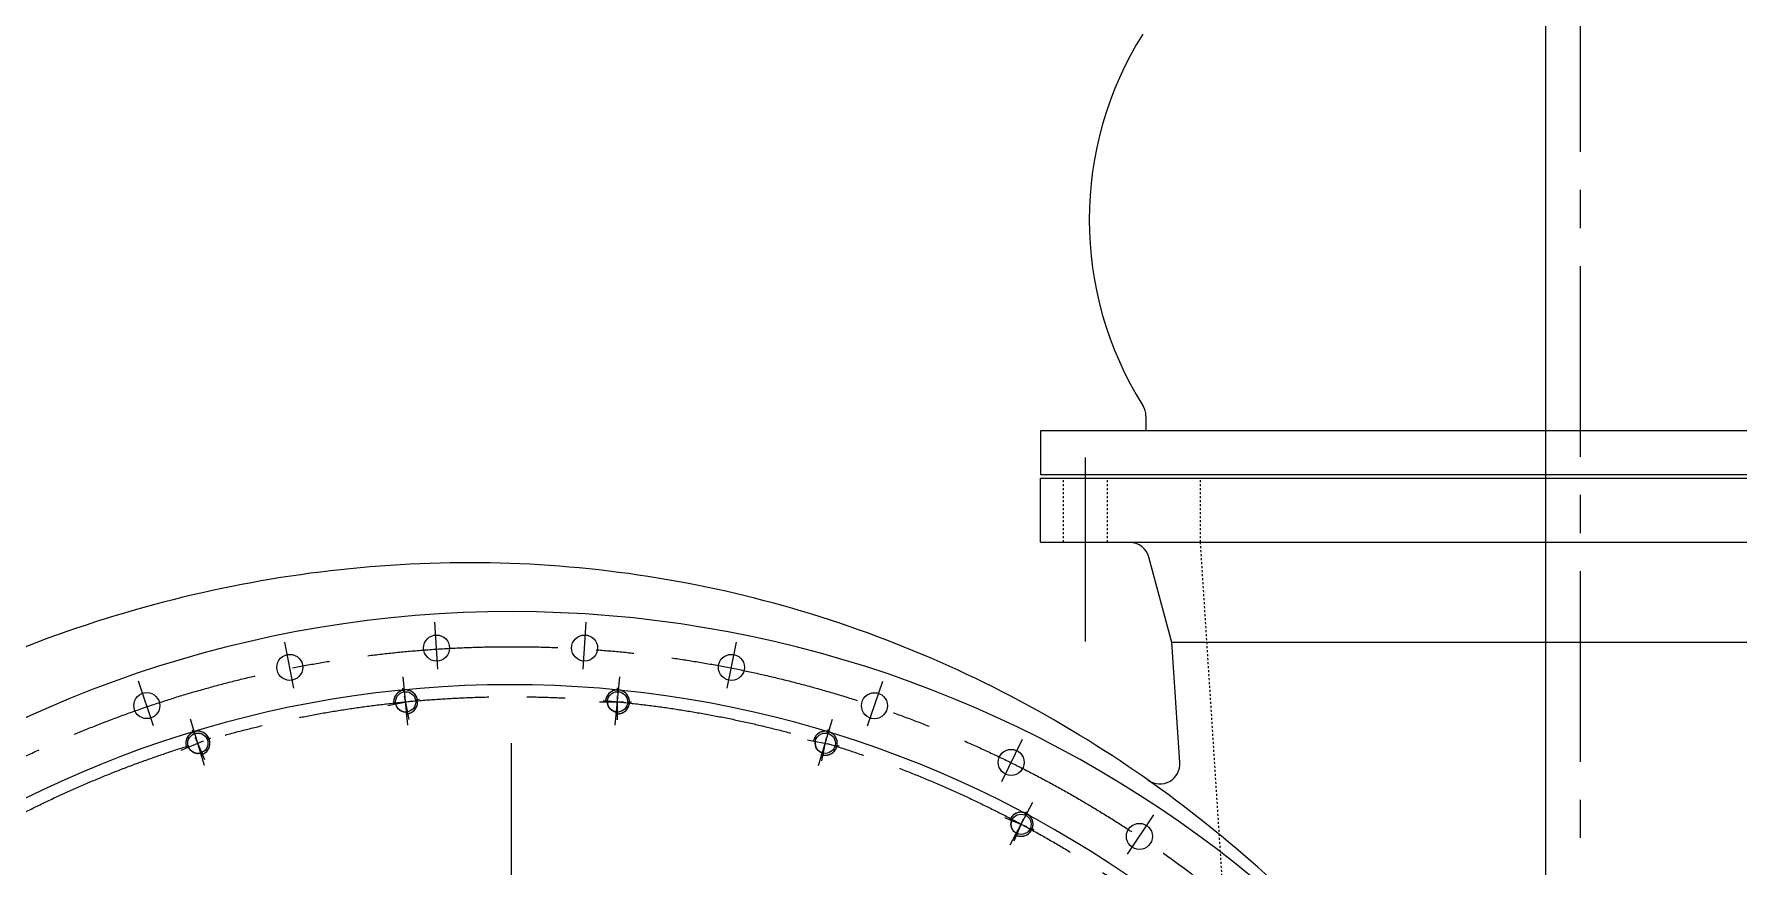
# Model space of a CAD drawing. Header units: millimetres. Extents: x 2 to 671028, y -1 to 511258.
# Drawn here: x 95616 to 117252, y 410976 to 421547 of the extents above; entities that cross this region are included whole.
import ezdxf

# ---------------------------------------------------------------- set-up
doc = ezdxf.new("R2010")
doc.units = ezdxf.units.MM
doc.header["$LTSCALE"] = 25.4
for name, pattern in [('ACAD_ISO02W100', [15, 12, -3]), ('CENTER', [50.8, 31.75, -6.35, 6.35, -6.35]), ('点画线', [18, 12, -2, 2, -2]), ('虚线', [2, 1, -1])]:
    doc.linetypes.add(name, pattern=pattern)
for name, color, linetype, lineweight in [('CAXA1', 5, 'CENTER', 5), ('中心线层', 5, 'CENTER', 5), ('细实线层', 7, 'Continuous', 5), ('虚线层', 6, 'ACAD_ISO02W100', 5)]:
    doc.layers.add(name, color=color, linetype=linetype, lineweight=lineweight)

msp = doc.modelspace()

# ---------------------------------------------------------------- linework, layer by layer
at = {"color": 7, "lineweight": 5}
for p, q in [((114802.98, 403426.04), (114802.98, 426343.67)), ((122102.72, 416511.33), (108386.72, 416511.33)), ((108386.72, 416511.33), (108386.72, 415952.53)), ((109725.64, 416699.44), (109725.64, 416511.33)), ((122102.72, 415952.53), (108386.72, 415952.53)), ((108386.72, 415910.36), (122102.72, 415910.36)), ((108386.72, 415097.56), (108386.72, 415910.36)), ((108386.72, 415910.36), (122102.72, 415910.36)), ((108386.72, 415097.56), (122102.72, 415097.56)), ((110054.24, 413824.71), (109764.39, 414906.45)), ((110156.62, 412300.11), (110054.05, 413827.56)), ((110054.05, 413827.56), (120424.64, 413827.56)), ((100179.51, 413080.48), (100179.2, 413072.51)), ((100179.2, 413072.51), (100179.3, 413064.53)), ((100179.3, 413064.53), (100179.83, 413056.57)), ((100180.24, 413088.42), (100179.51, 413080.48)), ((100179.83, 413056.57), (100180.76, 413048.64)), ((100181.39, 413096.32), (100180.24, 413088.42)), ((100180.76, 413048.64), (100182.12, 413040.78)), ((100182.95, 413104.15), (100181.39, 413096.32)), ((100182.12, 413040.78), (100205.71, 413045.47)), ((100182.12, 413040.78), (100182.12, 413040.78)), ((100184.91, 413111.88), (100182.95, 413104.15)), ((100187.28, 413119.5), (100184.91, 413111.88)), ((100190.04, 413126.98), (100187.28, 413119.5)), ((100193.19, 413134.31), (100190.04, 413126.98)), ((100196.72, 413141.47), (100193.19, 413134.31)), ((100200.61, 413148.43), (100196.72, 413141.47)), ((100204.87, 413155.18), (100200.61, 413148.43)), ((100209.48, 413161.7), (100204.87, 413155.18)), ((100205.71, 413045.47), (100205.71, 413045.47)), ((100205.71, 413045.47), (100207.2, 413038.92)), ((100207.2, 413038.92), (100209.02, 413032.45)), ((100209.02, 413032.45), (100211.18, 413026.09)), ((100214.42, 413167.96), (100209.48, 413161.7)), ((100211.18, 413026.09), (100213.67, 413019.85)), ((100219.68, 413173.96), (100214.42, 413167.96)), ((100225.24, 413179.68), (100219.68, 413173.96)), ((100231.1, 413185.09), (100225.24, 413179.68)), ((100237.24, 413190.19), (100231.1, 413185.09)), ((100243.63, 413194.97), (100237.24, 413190.19)), ((100250.26, 413199.4), (100243.63, 413194.97)), ((100257.12, 413203.48), (100250.26, 413199.4)), ((100264.18, 413207.19), (100257.12, 413203.48)), ((100271.43, 413210.53), (100264.18, 413207.19)), ((100278.84, 413213.49), (100271.43, 413210.53)), ((100286.39, 413216.06), (100278.84, 413213.49)), ((100294.07, 413218.22), (100286.39, 413216.06)), ((100301.86, 413219.98), (100294.07, 413218.22)), ((100309.72, 413221.33), (100301.86, 413219.98)), ((100317.64, 413222.27), (100309.72, 413221.33)), ((100325.6, 413222.79), (100317.64, 413222.27)), ((100333.58, 413222.9), (100325.6, 413222.79)), ((100341.55, 413222.58), (100333.58, 413222.9)), ((100349.5, 413221.85), (100341.55, 413222.58)), ((100357.4, 413220.71), (100349.5, 413221.85)), ((100365.22, 413219.15), (100357.4, 413220.71)), ((100372.95, 413217.19), (100365.22, 413219.15)), ((100380.57, 413214.82), (100372.95, 413217.19)), ((100388.06, 413212.06), (100380.57, 413214.82)), ((100395.39, 413208.91), (100388.06, 413212.06)), ((100402.55, 413205.38), (100395.39, 413208.91)), ((100409.51, 413201.48), (100402.55, 413205.38)), ((100416.26, 413197.23), (100409.51, 413201.48)), ((100422.77, 413192.62), (100416.26, 413197.23)), ((100429.04, 413187.68), (100422.77, 413192.62)), ((100435.04, 413182.42), (100429.04, 413187.68)), ((100440.75, 413176.85), (100435.04, 413182.42)), ((100446.17, 413171), (100440.75, 413176.85)), ((100451.27, 413164.86), (100446.17, 413171)), ((100456.04, 413158.47), (100451.27, 413164.86)), ((100460.48, 413151.83), (100456.04, 413158.47)), ((100464.56, 413144.98), (100460.48, 413151.83)), ((100468.27, 413137.92), (100464.56, 413144.98)), ((100471.61, 413130.67), (100468.27, 413137.92)), ((100474.57, 413123.26), (100471.61, 413130.67)), ((100477.13, 413115.7), (100474.57, 413123.26)), ((100475.9, 413021.52), (100478.27, 413029.14)), ((100479.3, 413108.02), (100477.13, 413115.7)), ((100478.27, 413029.14), (100480.23, 413036.88)), ((100481.06, 413100.24), (100479.3, 413108.02)), ((100480.23, 413036.88), (100481.79, 413044.7)), ((100482.41, 413092.38), (100481.06, 413100.24)), ((100481.06, 413100.24), (100481.06, 413100.24)), ((100481.79, 413044.7), (100482.93, 413052.6)), ((100483.35, 413084.46), (100482.41, 413092.38)), ((100482.93, 413052.6), (100483.66, 413060.54)), ((100483.87, 413076.49), (100483.35, 413084.46)), ((100483.66, 413060.54), (100483.97, 413068.52)), ((100483.97, 413068.52), (100483.87, 413076.49)), ((102868.2, 413078.49), (102867.99, 413070.51)), ((102867.99, 413070.51), (102867.99, 413070.51)), ((102867.99, 413070.51), (102892.05, 413070.51)), ((102868.83, 413086.44), (102868.2, 413078.49)), ((102869.87, 413094.35), (102868.83, 413086.44)), ((102871.32, 413102.2), (102869.87, 413094.35)), ((102873.19, 413109.96), (102871.32, 413102.2)), ((102875.45, 413117.61), (102873.19, 413109.96)), ((102878.12, 413125.13), (102875.45, 413117.61)), ((102881.17, 413132.5), (102878.12, 413125.13)), ((102884.6, 413139.7), (102881.17, 413132.5)), ((102888.41, 413146.71), (102884.6, 413139.7)), ((102892.58, 413153.51), (102888.41, 413146.71)), ((102892.05, 413070.51), (102892.05, 413070.51)), ((102892.05, 413070.51), (102892.23, 413063.79)), ((102892.23, 413063.79), (102892.76, 413057.1)), ((102897.1, 413160.09), (102892.58, 413153.51)), ((102892.76, 413057.1), (102893.63, 413050.43)), ((102893.63, 413050.43), (102894.86, 413043.83)), ((102894.86, 413043.83), (102896.43, 413037.29)), ((102896.43, 413037.29), (102898.33, 413030.85)), ((102901.96, 413166.42), (102897.1, 413160.09)), ((102898.33, 413030.85), (102900.58, 413024.52)), ((102907.14, 413172.49), (102901.96, 413166.42)), ((102912.63, 413178.27), (102907.14, 413172.49)), ((102918.42, 413183.77), (102912.63, 413178.27)), ((102924.49, 413188.95), (102918.42, 413183.77)), ((102930.82, 413193.81), (102924.49, 413188.95)), ((102937.39, 413198.32), (102930.82, 413193.81)), ((102944.19, 413202.49), (102937.39, 413198.32)), ((102951.21, 413206.3), (102944.19, 413202.49)), ((102958.41, 413209.74), (102951.21, 413206.3)), ((102965.78, 413212.79), (102958.41, 413209.74)), ((102973.3, 413215.45), (102965.78, 413212.79)), ((102980.95, 413217.72), (102973.3, 413215.45)), ((102988.71, 413219.58), (102980.95, 413217.72)), ((102996.55, 413221.03), (102988.71, 413219.58)), ((103004.46, 413222.08), (102996.55, 413221.03)), ((103012.42, 413222.7), (103004.46, 413222.08)), ((103020.39, 413222.91), (103012.42, 413222.7)), ((103028.37, 413222.7), (103020.39, 413222.91)), ((103036.32, 413222.08), (103028.37, 413222.7)), ((103044.23, 413221.03), (103036.32, 413222.08)), ((103052.08, 413219.58), (103044.23, 413221.03)), ((103059.84, 413217.72), (103052.08, 413219.58)), ((103067.49, 413215.45), (103059.84, 413217.72)), ((103075.01, 413212.79), (103067.49, 413215.45)), ((103082.38, 413209.74), (103075.01, 413212.79)), ((103089.58, 413206.3), (103082.38, 413209.74)), ((103096.59, 413202.49), (103089.58, 413206.3)), ((103103.4, 413198.32), (103096.59, 413202.49)), ((103109.97, 413193.81), (103103.4, 413198.32)), ((103116.3, 413188.95), (103109.97, 413193.81)), ((103122.37, 413183.77), (103116.3, 413188.95)), ((103128.16, 413178.27), (103122.37, 413183.77)), ((103133.65, 413172.49), (103128.16, 413178.27)), ((103138.83, 413166.42), (103133.65, 413172.49)), ((103143.69, 413160.09), (103138.83, 413166.42)), ((103148.21, 413153.51), (103143.69, 413160.09)), ((103152.38, 413146.71), (103148.21, 413153.51)), ((103156.18, 413139.7), (103152.38, 413146.71)), ((103159.62, 413132.5), (103156.18, 413139.7)), ((103162.67, 413125.13), (103159.62, 413132.5)), ((103165.33, 413117.61), (103162.67, 413125.13)), ((103167.6, 413109.96), (103165.33, 413117.61)), ((103165.33, 413023.42), (103167.6, 413031.07)), ((103169.46, 413102.2), (103167.6, 413109.96)), ((103167.6, 413031.07), (103169.46, 413038.83)), ((103170.92, 413094.35), (103169.46, 413102.2)), ((103169.46, 413038.83), (103170.92, 413046.67)), ((103171.96, 413086.44), (103170.92, 413094.35)), ((103170.92, 413046.67), (103171.96, 413054.58)), ((103172.58, 413078.49), (103171.96, 413086.44)), ((103171.96, 413054.58), (103172.58, 413062.54)), ((103172.79, 413070.51), (103172.58, 413078.49)), ((103172.58, 413062.54), (103172.79, 413070.51)), ((103172.79, 413070.51), (103172.79, 413070.51)), ((100213.67, 413019.85), (100216.48, 413013.75)), ((100216.48, 413013.75), (100219.61, 413007.8)), ((100219.61, 413007.8), (100223.05, 413002.03)), ((100223.05, 413002.03), (100226.78, 412996.44)), ((100226.78, 412996.44), (100230.8, 412991.06)), ((100230.8, 412991.06), (100235.1, 412985.89)), ((100235.1, 412985.89), (100239.66, 412980.96)), ((100239.66, 412980.96), (100244.47, 412976.27)), ((100244.47, 412976.27), (100249.52, 412971.84)), ((100249.52, 412971.84), (100254.8, 412967.68)), ((100254.8, 412967.68), (100260.29, 412963.8)), ((100260.29, 412963.8), (100265.97, 412960.21)), ((100265.97, 412960.21), (100271.83, 412956.93)), ((100271.83, 412956.93), (100277.86, 412953.96)), ((100277.86, 412953.96), (100284.03, 412951.31)), ((100284.03, 412951.31), (100290.33, 412948.98)), ((100290.33, 412948.98), (100296.75, 412946.99)), ((100296.75, 412946.99), (100303.26, 412945.33)), ((100303.26, 412945.33), (100309.85, 412944.02)), ((100309.85, 412944.02), (100316.5, 412943.06)), ((100316.5, 412943.06), (100323.19, 412942.45)), ((100323.19, 412942.45), (100329.91, 412942.18)), ((100329.91, 412942.18), (100336.63, 412942.27)), ((100336.63, 412942.27), (100343.33, 412942.71)), ((100343.33, 412942.71), (100350, 412943.5)), ((100350, 412943.5), (100356.63, 412944.64)), ((100356.63, 412944.64), (100356.63, 412944.64)), ((100356.63, 412944.64), (100361.32, 412921.04)), ((100361.32, 412921.04), (100369.1, 412922.8)), ((100361.32, 412921.04), (100361.32, 412921.04)), ((100369.1, 412922.8), (100376.78, 412924.97)), ((100376.78, 412924.97), (100384.34, 412927.53)), ((100384.34, 412927.53), (100391.75, 412930.49)), ((100391.75, 412930.49), (100398.99, 412933.83)), ((100398.99, 412933.83), (100406.05, 412937.54)), ((100406.05, 412937.54), (100412.91, 412941.62)), ((100412.91, 412941.62), (100419.54, 412946.05)), ((100419.54, 412946.05), (100425.94, 412950.83)), ((100425.94, 412950.83), (100432.07, 412955.93)), ((100432.07, 412955.93), (100437.93, 412961.35)), ((100437.93, 412961.35), (100443.5, 412967.06)), ((100443.5, 412967.06), (100448.76, 412973.06)), ((100448.76, 412973.06), (100453.7, 412979.33)), ((100453.7, 412979.33), (100458.3, 412985.84)), ((100458.3, 412985.84), (100462.56, 412992.59)), ((100462.56, 412992.59), (100466.46, 412999.55)), ((100466.46, 412999.55), (100469.99, 413006.71)), ((100469.99, 413006.71), (100473.14, 413014.04)), ((100473.14, 413014.04), (100475.9, 413021.52)), ((102900.58, 413024.52), (102903.15, 413018.31)), ((102903.15, 413018.31), (102906.04, 413012.25)), ((102906.04, 413012.25), (102909.25, 413006.34)), ((102909.25, 413006.34), (102912.76, 413000.61)), ((102912.76, 413000.61), (102916.56, 412995.07)), ((102916.56, 412995.07), (102920.65, 412989.74)), ((102920.65, 412989.74), (102925.02, 412984.63)), ((102925.02, 412984.63), (102929.64, 412979.76)), ((102929.64, 412979.76), (102934.52, 412975.14)), ((102934.52, 412975.14), (102939.63, 412970.77)), ((102939.63, 412970.77), (102944.96, 412966.68)), ((102944.96, 412966.68), (102950.49, 412962.88)), ((102950.49, 412962.88), (102956.22, 412959.36)), ((102956.22, 412959.36), (102962.13, 412956.16)), ((102962.13, 412956.16), (102968.19, 412953.27)), ((102968.19, 412953.27), (102974.4, 412950.69)), ((102974.4, 412950.69), (102980.73, 412948.45)), ((102980.73, 412948.45), (102987.18, 412946.54)), ((102987.18, 412946.54), (102993.71, 412944.97)), ((102993.71, 412944.97), (103000.32, 412943.75)), ((103000.32, 412943.75), (103006.98, 412942.87)), ((103006.98, 412942.87), (103013.68, 412942.35)), ((103013.68, 412942.35), (103020.39, 412942.17)), ((103020.39, 412942.17), (103020.39, 412942.17)), ((103020.39, 412942.17), (103020.39, 412918.11)), ((103020.39, 412918.11), (103028.37, 412918.32)), ((103020.39, 412918.11), (103020.39, 412918.11)), ((103028.37, 412918.32), (103036.32, 412918.95)), ((103036.32, 412918.95), (103044.23, 412919.99)), ((103044.23, 412919.99), (103052.08, 412921.44)), ((103052.08, 412921.44), (103059.84, 412923.3)), ((103059.84, 412923.3), (103067.49, 412925.57)), ((103067.49, 412925.57), (103075.01, 412928.23)), ((103075.01, 412928.23), (103082.38, 412931.29)), ((103082.38, 412931.29), (103089.58, 412934.72)), ((103089.58, 412934.72), (103096.59, 412938.53)), ((103096.59, 412938.53), (103103.4, 412942.7)), ((103103.4, 412942.7), (103109.97, 412947.22)), ((103109.97, 412947.22), (103116.3, 412952.07)), ((103116.3, 412952.07), (103122.37, 412957.26)), ((103122.37, 412957.26), (103128.16, 412962.75)), ((103128.16, 412962.75), (103133.65, 412968.54)), ((103133.65, 412968.54), (103138.83, 412974.6)), ((103138.83, 412974.6), (103143.69, 412980.93)), ((103143.69, 412980.93), (103148.21, 412987.51)), ((103148.21, 412987.51), (103152.38, 412994.31)), ((103152.38, 412994.31), (103156.18, 413001.32)), ((103156.18, 413001.32), (103159.62, 413008.52)), ((103159.62, 413008.52), (103162.67, 413015.9)), ((103162.67, 413015.9), (103165.33, 413023.42)), ((97550.79, 412596.82), (97548.32, 412589.23)), ((97553.65, 412604.27), (97550.79, 412596.82)), ((97556.89, 412611.56), (97553.65, 412604.27)), ((97560.51, 412618.67), (97556.89, 412611.56)), ((97564.5, 412625.58), (97560.51, 412618.67)), ((97568.85, 412632.27), (97564.5, 412625.58)), ((97573.54, 412638.73), (97568.85, 412632.27)), ((97578.56, 412644.93), (97573.54, 412638.73)), ((97583.9, 412650.86), (97578.56, 412644.93)), ((97589.54, 412656.5), (97583.9, 412650.86)), ((97595.47, 412661.84), (97589.54, 412656.5)), ((97601.67, 412666.86), (97595.47, 412661.84)), ((97608.13, 412671.55), (97601.67, 412666.86)), ((97614.82, 412675.89), (97608.13, 412671.55)), ((97621.73, 412679.88), (97614.82, 412675.89)), ((97628.84, 412683.51), (97621.73, 412679.88)), ((97636.12, 412686.75), (97628.84, 412683.51)), ((97643.57, 412689.61), (97636.12, 412686.75)), ((97651.16, 412692.08), (97643.57, 412689.61)), ((97658.87, 412694.14), (97651.16, 412692.08)), ((97666.67, 412695.8), (97658.87, 412694.14)), ((97674.55, 412697.05), (97666.67, 412695.8)), ((97682.49, 412697.88), (97674.55, 412697.05)), ((97690.46, 412698.3), (97682.49, 412697.88)), ((97698.44, 412698.3), (97690.46, 412698.3)), ((97706.4, 412697.88), (97698.44, 412698.3)), ((97714.34, 412697.05), (97706.4, 412697.88)), ((97722.22, 412695.8), (97714.34, 412697.05)), ((97730.02, 412694.14), (97722.22, 412695.8)), ((97737.73, 412692.08), (97730.02, 412694.14)), ((97745.32, 412689.61), (97737.73, 412692.08)), ((97752.77, 412686.75), (97745.32, 412689.61)), ((97760.06, 412683.51), (97752.77, 412686.75)), ((97767.16, 412679.88), (97760.06, 412683.51)), ((97774.07, 412675.89), (97767.16, 412679.88)), ((97780.77, 412671.55), (97774.07, 412675.89)), ((97787.22, 412666.86), (97780.77, 412671.55)), ((97793.42, 412661.84), (97787.22, 412666.86)), ((97799.35, 412656.5), (97793.42, 412661.84)), ((97804.99, 412650.86), (97799.35, 412656.5)), ((97810.33, 412644.93), (97804.99, 412650.86)), ((97815.35, 412638.73), (97810.33, 412644.93)), ((97820.04, 412632.27), (97815.35, 412638.73)), ((97824.39, 412625.58), (97820.04, 412632.27)), ((97828.38, 412618.67), (97824.39, 412625.58)), ((97832, 412611.56), (97828.38, 412618.67)), ((97835.25, 412604.27), (97832, 412611.56)), ((97838.1, 412596.82), (97835.25, 412604.27)), ((97835.25, 412604.27), (97835.25, 412604.27)), ((97840.57, 412589.23), (97838.1, 412596.82)), ((105514.55, 412598.7), (105511.99, 412591.14)), ((105517.51, 412606.11), (105514.55, 412598.7)), ((105520.85, 412613.36), (105517.51, 412606.11)), ((105524.57, 412620.42), (105520.85, 412613.36)), ((105528.65, 412627.27), (105524.57, 412620.42)), ((105533.08, 412633.91), (105528.65, 412627.27)), ((105537.85, 412640.3), (105533.08, 412633.91)), ((105542.95, 412646.44), (105537.85, 412640.3)), ((105548.37, 412652.29), (105542.95, 412646.44)), ((105554.09, 412657.86), (105548.37, 412652.29)), ((105560.08, 412663.12), (105554.09, 412657.86)), ((105566.35, 412668.06), (105560.08, 412663.12)), ((105572.87, 412672.67), (105566.35, 412668.06)), ((105579.61, 412676.92), (105572.87, 412672.67)), ((105586.58, 412680.82), (105579.61, 412676.92)), ((105593.73, 412684.35), (105586.58, 412680.82)), ((105601.06, 412687.5), (105593.73, 412684.35)), ((105608.55, 412690.26), (105601.06, 412687.5)), ((105616.17, 412692.63), (105608.55, 412690.26)), ((105623.9, 412694.59), (105616.17, 412692.63)), ((105631.73, 412696.15), (105623.9, 412694.59)), ((105639.62, 412697.29), (105631.73, 412696.15)), ((105647.57, 412698.02), (105639.62, 412697.29)), ((105655.54, 412698.34), (105647.57, 412698.02)), ((105663.52, 412698.23), (105655.54, 412698.34)), ((105671.48, 412697.71), (105663.52, 412698.23)), ((105679.4, 412696.77), (105671.48, 412697.71)), ((105687.27, 412695.42), (105679.4, 412696.77)), ((105695.05, 412693.66), (105687.27, 412695.42)), ((105702.73, 412691.5), (105695.05, 412693.66)), ((105710.28, 412688.93), (105702.73, 412691.5)), ((105717.69, 412685.97), (105710.28, 412688.93)), ((105724.94, 412682.63), (105717.69, 412685.97)), ((105732, 412678.92), (105724.94, 412682.63)), ((105738.86, 412674.84), (105732, 412678.92)), ((105745.49, 412670.41), (105738.86, 412674.84)), ((105751.89, 412665.63), (105745.49, 412670.41)), ((105758.02, 412660.53), (105751.89, 412665.63)), ((105763.88, 412655.12), (105758.02, 412660.53)), ((105769.45, 412649.4), (105763.88, 412655.12)), ((105774.71, 412643.4), (105769.45, 412649.4)), ((105779.65, 412637.14), (105774.71, 412643.4)), ((105784.25, 412630.62), (105779.65, 412637.14)), ((105788.51, 412623.87), (105784.25, 412630.62)), ((105792.41, 412616.91), (105788.51, 412623.87)), ((105795.94, 412609.75), (105792.41, 412616.91)), ((105799.09, 412602.42), (105795.94, 412609.75)), ((105801.85, 412594.94), (105799.09, 412602.42)), ((105804.21, 412587.32), (105801.85, 412594.94)), ((97542.52, 412557.91), (97542.1, 412549.94)), ((97542.1, 412549.94), (97542.1, 412541.96)), ((97542.1, 412541.96), (97542.52, 412533.99)), ((97543.35, 412565.84), (97542.52, 412557.91)), ((97542.52, 412533.99), (97543.35, 412526.06)), ((97544.6, 412573.72), (97543.35, 412565.84)), ((97543.35, 412526.06), (97544.6, 412518.18)), ((97546.26, 412581.53), (97544.6, 412573.72)), ((97544.6, 412518.18), (97546.26, 412510.37)), ((97548.32, 412589.23), (97546.26, 412581.53)), ((97546.26, 412510.37), (97548.32, 412502.67)), ((97548.32, 412502.67), (97550.79, 412495.08)), ((97550.79, 412495.08), (97553.65, 412487.63)), ((97553.65, 412487.63), (97575.87, 412496.84)), ((97553.65, 412487.63), (97553.65, 412487.63)), ((97575.87, 412496.84), (97575.87, 412496.84)), ((97575.87, 412496.84), (97578.61, 412490.7)), ((97578.61, 412490.7), (97581.66, 412484.71)), ((97581.66, 412484.71), (97585.02, 412478.89)), ((97585.02, 412478.89), (97588.68, 412473.26)), ((97588.68, 412473.26), (97592.63, 412467.82)), ((97592.63, 412467.82), (97596.85, 412462.6)), ((97596.85, 412462.6), (97601.35, 412457.61)), ((97601.35, 412457.61), (97606.1, 412452.86)), ((97606.1, 412452.86), (97611.1, 412448.36)), ((97611.1, 412448.36), (97616.32, 412444.13)), ((97616.32, 412444.13), (97621.75, 412440.18)), ((97621.75, 412440.18), (97627.39, 412436.52)), ((97627.39, 412436.52), (97633.21, 412433.16)), ((97633.21, 412433.16), (97639.19, 412430.11)), ((97639.19, 412430.11), (97645.33, 412427.38)), ((97645.33, 412427.38), (97651.6, 412424.97)), ((97651.6, 412424.97), (97658, 412422.9)), ((97658, 412422.9), (97664.49, 412421.16)), ((97664.49, 412421.16), (97671.06, 412419.76)), ((97671.06, 412419.76), (97677.69, 412418.71)), ((97677.69, 412418.71), (97684.38, 412418.01)), ((97684.38, 412418.01), (97691.09, 412417.65)), ((97691.09, 412417.65), (97697.81, 412417.65)), ((97697.81, 412417.65), (97704.52, 412418.01)), ((97704.52, 412418.01), (97711.2, 412418.71)), ((97711.2, 412418.71), (97717.83, 412419.76)), ((97717.83, 412419.76), (97724.41, 412421.16)), ((97724.41, 412421.16), (97730.9, 412422.9)), ((97730.9, 412422.9), (97737.29, 412424.97)), ((97737.29, 412424.97), (97743.56, 412427.38)), ((97743.56, 412427.38), (97743.56, 412427.38)), ((97743.56, 412427.38), (97752.77, 412405.15)), ((97752.77, 412405.15), (97760.06, 412408.4)), ((97752.77, 412405.15), (97752.77, 412405.15)), ((97760.06, 412408.4), (97767.16, 412412.02)), ((97767.16, 412412.02), (97774.07, 412416.01)), ((97774.07, 412416.01), (97780.77, 412420.35)), ((97780.77, 412420.35), (97787.22, 412425.04)), ((97787.22, 412425.04), (97793.42, 412430.07)), ((97793.42, 412430.07), (97799.35, 412435.4)), ((97799.35, 412435.4), (97804.99, 412441.05)), ((97804.99, 412441.05), (97810.33, 412446.98)), ((97810.33, 412446.98), (97815.35, 412453.18)), ((97815.35, 412453.18), (97820.04, 412459.63)), ((97820.04, 412459.63), (97824.39, 412466.32)), ((97824.39, 412466.32), (97828.38, 412473.23)), ((97828.38, 412473.23), (97832, 412480.34)), ((97832, 412480.34), (97835.25, 412487.63)), ((97835.25, 412487.63), (97838.1, 412495.08)), ((97838.1, 412495.08), (97840.57, 412502.67)), ((97842.64, 412581.53), (97840.57, 412589.23)), ((97840.57, 412502.67), (97842.64, 412510.37)), ((97844.29, 412573.72), (97842.64, 412581.53)), ((97842.64, 412510.37), (97844.29, 412518.18)), ((97845.54, 412565.84), (97844.29, 412573.72)), ((97844.29, 412518.18), (97845.54, 412526.06)), ((97846.38, 412557.91), (97845.54, 412565.84)), ((97845.54, 412526.06), (97846.38, 412533.99)), ((97846.79, 412549.94), (97846.38, 412557.91)), ((97846.38, 412533.99), (97846.79, 412541.96)), ((97846.79, 412541.96), (97846.79, 412549.94)), ((105509.82, 412583.46), (105508.06, 412575.68)), ((105508.06, 412575.68), (105508.06, 412575.68)), ((105508.06, 412575.68), (105531.66, 412570.99)), ((105511.99, 412591.14), (105509.82, 412583.46)), ((105529.29, 412550.99), (105529.21, 412544.27)), ((105529.21, 412544.27), (105529.47, 412537.56)), ((105529.73, 412557.69), (105529.29, 412550.99)), ((105529.47, 412537.56), (105530.08, 412530.87)), ((105530.52, 412564.37), (105529.73, 412557.69)), ((105530.08, 412530.87), (105531.05, 412524.22)), ((105531.66, 412570.99), (105530.52, 412564.37)), ((105531.05, 412524.22), (105532.36, 412517.63)), ((105531.66, 412570.99), (105531.66, 412570.99)), ((105532.36, 412517.63), (105534.01, 412511.11)), ((105534.01, 412511.11), (105536.01, 412504.7)), ((105536.01, 412504.7), (105538.33, 412498.39)), ((105538.33, 412498.39), (105540.98, 412492.22)), ((105540.98, 412492.22), (105543.96, 412486.19)), ((105543.96, 412486.19), (105547.24, 412480.33)), ((105547.24, 412480.33), (105550.82, 412474.65)), ((105550.82, 412474.65), (105554.7, 412469.16)), ((105554.7, 412469.16), (105558.86, 412463.88)), ((105558.86, 412463.88), (105563.29, 412458.83)), ((105563.29, 412458.83), (105567.98, 412454.02)), ((105567.98, 412454.02), (105572.91, 412449.46)), ((105572.91, 412449.46), (105578.08, 412445.16)), ((105578.08, 412445.16), (105583.46, 412441.14)), ((105583.46, 412441.14), (105589.05, 412437.41)), ((105589.05, 412437.41), (105594.83, 412433.97)), ((105594.83, 412433.97), (105600.77, 412430.85)), ((105600.77, 412430.85), (105606.87, 412428.03)), ((105606.87, 412428.03), (105613.11, 412425.54)), ((105613.11, 412425.54), (105619.48, 412423.38)), ((105619.48, 412423.38), (105625.94, 412421.56)), ((105625.94, 412421.56), (105632.5, 412420.08)), ((105632.5, 412420.08), (105627.8, 412396.48)), ((105627.8, 412396.48), (105627.8, 412396.48)), ((105627.8, 412396.48), (105635.67, 412395.13)), ((105632.5, 412420.08), (105632.5, 412420.08)), ((105635.67, 412395.13), (105643.59, 412394.19)), ((105643.59, 412394.19), (105651.55, 412393.67)), ((105651.55, 412393.67), (105659.53, 412393.56)), ((105659.53, 412393.56), (105667.5, 412393.88)), ((105667.5, 412393.88), (105675.45, 412394.61)), ((105675.45, 412394.61), (105683.34, 412395.75)), ((105683.34, 412395.75), (105691.17, 412397.31)), ((105691.17, 412397.31), (105698.9, 412399.27)), ((105698.9, 412399.27), (105706.52, 412401.64)), ((105706.52, 412401.64), (105714.01, 412404.4)), ((105714.01, 412404.4), (105721.34, 412407.55)), ((105721.34, 412407.55), (105728.49, 412411.08)), ((105728.49, 412411.08), (105735.46, 412414.98)), ((105735.46, 412414.98), (105742.2, 412419.24)), ((105742.2, 412419.24), (105748.72, 412423.84)), ((105748.72, 412423.84), (105754.99, 412428.78)), ((105754.99, 412428.78), (105760.98, 412434.04)), ((105760.98, 412434.04), (105766.7, 412439.61)), ((105766.7, 412439.61), (105772.12, 412445.47)), ((105772.12, 412445.47), (105777.22, 412451.6)), ((105777.22, 412451.6), (105781.99, 412457.99)), ((105781.99, 412457.99), (105786.42, 412464.63)), ((105786.42, 412464.63), (105790.5, 412471.49)), ((105790.5, 412471.49), (105794.22, 412478.55)), ((105794.22, 412478.55), (105797.56, 412485.79)), ((105797.56, 412485.79), (105800.52, 412493.2)), ((105800.52, 412493.2), (105803.08, 412500.76)), ((105803.08, 412500.76), (105805.25, 412508.44)), ((105806.18, 412579.59), (105804.21, 412587.32)), ((105805.25, 412508.44), (105807.01, 412516.22)), ((105807.73, 412571.76), (105806.18, 412579.59)), ((105807.01, 412516.22), (105808.36, 412524.08)), ((105807.01, 412516.22), (105807.01, 412516.22)), ((105808.88, 412563.86), (105807.73, 412571.76)), ((105808.36, 412524.08), (105809.3, 412532.01)), ((105809.61, 412555.92), (105808.88, 412563.86)), ((105809.3, 412532.01), (105809.82, 412539.97)), ((105809.92, 412547.95), (105809.61, 412555.92)), ((105809.82, 412539.97), (105809.92, 412547.95)), ((108004.11, 411582.6), (108000.87, 411575.31)), ((108000.87, 411575.31), (108000.87, 411575.31)), ((108000.87, 411575.31), (108023.1, 411566.1)), ((108007.74, 411589.71), (108004.11, 411582.6)), ((108011.73, 411596.62), (108007.74, 411589.71)), ((108016.07, 411603.31), (108011.73, 411596.62)), ((108013.72, 411527.06), (108013.37, 411520.35)), ((108013.37, 411520.35), (108013.37, 411513.63)), ((108013.37, 411513.63), (108013.72, 411506.92)), ((108014.43, 411533.74), (108013.72, 411527.06)), ((108015.48, 411540.38), (108014.43, 411533.74)), ((108016.87, 411546.95), (108015.48, 411540.38)), ((108020.76, 411609.76), (108016.07, 411603.31)), ((108018.61, 411553.44), (108016.87, 411546.95)), ((108020.69, 411559.83), (108018.61, 411553.44)), ((108023.1, 411566.1), (108020.69, 411559.83)), ((108025.78, 411615.97), (108020.76, 411609.76)), ((108023.1, 411566.1), (108023.1, 411566.1)), ((108031.12, 411621.89), (108025.78, 411615.97)), ((108036.76, 411627.54), (108031.12, 411621.89)), ((108042.69, 411632.88), (108036.76, 411627.54)), ((108048.89, 411637.9), (108042.69, 411632.88)), ((108055.35, 411642.59), (108048.89, 411637.9)), ((108062.04, 411646.93), (108055.35, 411642.59)), ((108068.95, 411650.92), (108062.04, 411646.93)), ((108076.06, 411654.54), (108068.95, 411650.92)), ((108083.35, 411657.79), (108076.06, 411654.54)), ((108090.8, 411660.65), (108083.35, 411657.79)), ((108098.38, 411663.11), (108090.8, 411660.65)), ((108106.09, 411665.18), (108098.38, 411663.11)), ((108113.9, 411666.84), (108106.09, 411665.18)), ((108121.78, 411668.09), (108113.9, 411666.84)), ((108129.71, 411668.92), (108121.78, 411668.09)), ((108137.68, 411669.34), (108129.71, 411668.92)), ((108145.66, 411669.34), (108137.68, 411669.34)), ((108153.63, 411668.92), (108145.66, 411669.34)), ((108161.56, 411668.09), (108153.63, 411668.92)), ((108169.44, 411666.84), (108161.56, 411668.09)), ((108177.25, 411665.18), (108169.44, 411666.84)), ((108184.95, 411663.11), (108177.25, 411665.18)), ((108192.54, 411660.65), (108184.95, 411663.11)), ((108199.99, 411657.79), (108192.54, 411660.65)), ((108207.28, 411654.54), (108199.99, 411657.79)), ((108214.39, 411650.92), (108207.28, 411654.54)), ((108221.3, 411646.93), (108214.39, 411650.92)), ((108227.99, 411642.59), (108221.3, 411646.93)), ((108234.44, 411637.9), (108227.99, 411642.59)), ((108240.64, 411632.88), (108234.44, 411637.9)), ((108246.57, 411627.54), (108240.64, 411632.88)), ((108252.22, 411621.89), (108246.57, 411627.54)), ((108257.55, 411615.97), (108252.22, 411621.89)), ((108262.58, 411609.76), (108257.55, 411615.97)), ((108267.27, 411603.31), (108262.58, 411609.76)), ((108271.61, 411596.62), (108267.27, 411603.31)), ((108275.6, 411589.71), (108271.61, 411596.62)), ((108279.22, 411582.6), (108275.6, 411589.71)), ((108282.47, 411575.31), (108279.22, 411582.6)), ((108285.33, 411567.86), (108282.47, 411575.31)), ((108287.79, 411560.27), (108285.33, 411567.86)), ((108289.86, 411552.57), (108287.79, 411560.27)), ((108291.52, 411544.76), (108289.86, 411552.57)), ((108292.76, 411536.88), (108291.52, 411544.76)), ((108293.6, 411528.95), (108292.76, 411536.88)), ((108294.02, 411520.98), (108293.6, 411528.95)), ((108293.6, 411505.03), (108294.02, 411513)), ((108294.02, 411513), (108294.02, 411520.98)), ((108013.72, 411506.92), (108014.43, 411500.24)), ((108014.43, 411500.24), (108015.48, 411493.6)), ((108015.48, 411493.6), (108016.87, 411487.03)), ((108016.87, 411487.03), (108018.61, 411480.54)), ((108018.61, 411480.54), (108020.69, 411474.15)), ((108020.69, 411474.15), (108023.1, 411467.88)), ((108023.1, 411467.88), (108025.83, 411461.74)), ((108025.83, 411461.74), (108028.88, 411455.75)), ((108028.88, 411455.75), (108032.24, 411449.93)), ((108032.24, 411449.93), (108035.9, 411444.3)), ((108035.9, 411444.3), (108039.85, 411438.86)), ((108039.85, 411438.86), (108044.08, 411433.64)), ((108044.08, 411433.64), (108048.57, 411428.65)), ((108048.57, 411428.65), (108053.32, 411423.89)), ((108053.32, 411423.89), (108058.32, 411419.4)), ((108058.32, 411419.4), (108063.54, 411415.17)), ((108063.54, 411415.17), (108068.98, 411411.22)), ((108068.98, 411411.22), (108074.61, 411407.56)), ((108074.61, 411407.56), (108080.43, 411404.2)), ((108080.43, 411404.2), (108086.42, 411401.15)), ((108092.55, 411398.42), (108083.35, 411376.19)), ((108083.35, 411376.19), (108083.35, 411376.19)), ((108083.35, 411376.19), (108090.8, 411373.33)), ((108086.42, 411401.15), (108092.55, 411398.42)), ((108090.8, 411373.33), (108098.38, 411370.87)), ((108092.55, 411398.42), (108092.55, 411398.42)), ((108098.38, 411370.87), (108106.09, 411368.8)), ((108106.09, 411368.8), (108113.9, 411367.14)), ((108113.9, 411367.14), (108121.78, 411365.89)), ((108121.78, 411365.89), (108129.71, 411365.06)), ((108129.71, 411365.06), (108137.68, 411364.64)), ((108137.68, 411364.64), (108145.66, 411364.64)), ((108145.66, 411364.64), (108153.63, 411365.06)), ((108153.63, 411365.06), (108161.56, 411365.89)), ((108161.56, 411365.89), (108169.44, 411367.14)), ((108169.44, 411367.14), (108177.25, 411368.8)), ((108177.25, 411368.8), (108184.95, 411370.87)), ((108184.95, 411370.87), (108192.54, 411373.33)), ((108192.54, 411373.33), (108199.99, 411376.19)), ((108199.99, 411376.19), (108207.28, 411379.44)), ((108207.28, 411379.44), (108214.39, 411383.06)), ((108214.39, 411383.06), (108221.3, 411387.05)), ((108221.3, 411387.05), (108227.99, 411391.39)), ((108227.99, 411391.39), (108234.44, 411396.08)), ((108234.44, 411396.08), (108240.64, 411401.1)), ((108240.64, 411401.1), (108246.57, 411406.44)), ((108246.57, 411406.44), (108252.22, 411412.08)), ((108252.22, 411412.08), (108257.55, 411418.01)), ((108257.55, 411418.01), (108262.58, 411424.21)), ((108262.58, 411424.21), (108267.27, 411430.67)), ((108267.27, 411430.67), (108271.61, 411437.36)), ((108271.61, 411437.36), (108275.6, 411444.27)), ((108275.6, 411444.27), (108279.22, 411451.38)), ((108279.22, 411451.38), (108282.47, 411458.67)), ((108282.47, 411458.67), (108285.33, 411466.12)), ((108282.47, 411458.67), (108282.47, 411458.67)), ((108285.33, 411466.12), (108287.79, 411473.71)), ((108287.79, 411473.71), (108289.86, 411481.41)), ((108289.86, 411481.41), (108291.52, 411489.22)), ((108291.52, 411489.22), (108292.76, 411497.1)), ((108292.76, 411497.1), (108293.6, 411505.03))]:
    msp.add_line(p, q, dxfattribs=at)
for centre, radius in [((100723.92, 413754.3), 165.1), ((102602.88, 413754.18), 165.1), ((98861.03, 413509.16), 165.1), ((104465.75, 413508.81), 165.1), ((97046.06, 413022.96), 165.1), ((100331.59, 413070.51), 128.34), ((103020.39, 413070.51), 128.34), ((106280.66, 413022.39), 165.1), ((97694.45, 412545.95), 128.34), ((105657.54, 412545.95), 128.34), ((108016.54, 412303.24), 165.1), ((108141.67, 411516.99), 128.34), ((109643.71, 411363.66), 165.1)]:
    msp.add_circle(centre, radius, dxfattribs=at)
for centre, radius, start, end in [((113431.44, 419191.03), 4424.46, 147.821124, 212.178876), ((109471.64, 416699.44), 254, 0, 32.178876), ((109519.04, 414840.71), 254, 15, 90), ((101675.99, 399420.56), 14795.5, 301.355793, 238.585014), ((101662.52, 399420.56), 13868.4, 303.508424, 236.55604), ((109903.19, 412283.09), 254, 234.750827, 3.841728)]:
    msp.add_arc(centre, radius, start, end, dxfattribs=at)
msp.add_open_spline([(112198.54, 409943.18), (111307.25, 410897.4), (109271.06, 412607.28), (105648.39, 414323.43), (101648.95, 415013.23), (97577.24, 414596.34), (93714.41, 413143.87), (90329.11, 410718.76), (87667.7, 407468.21), (85926.41, 403609.88), (85198.88, 399395.79), (85693.17, 395116.68), (87239.87, 391073.05), (89811.1, 387548.46), (93226.13, 384790.06), (97266.86, 383002.31), (101660.41, 382303.54), (106112, 382788.56), (110316.2, 384409.21), (113975.45, 387087.71), (116841.92, 390638.1), (118700.96, 394836.93), (119165.43, 397877.96), (119207.73, 399400.36)], degree=3, knots=[0, 0, 0, 0, 6187.66602572, 12450.35545818, 18783.77638031, 25175.55398045, 31622.06567916, 38124.71359482, 44683.23785819, 51298.55092183, 57973.87072775, 64697.01929391, 71462.74865718, 78273.50179554, 85129.27889684, 92030.08014528, 98977.28584344, 105969.70115191, 113006.62299906, 120087.95118565, 127214.49594475, 134386.49284868, 141603.66326616, 141603.66326616, 141603.66326616, 141603.66326616], dxfattribs=at)
at = {"layer": 'CAXA1', "linetype": 'CENTER', "lineweight": 5, "ltscale": 3}
for p, q in [((115241.47, 408439.99), (115241.47, 478133.11)), ((108958.22, 413836.52), (108958.22, 416171.84)), ((100741.55, 413485.38), (100702.53, 414080.73)), ((102585.26, 413485.26), (102624.28, 414080.61)), ((98913.6, 413244.84), (98797.21, 413830)), ((104413.17, 413244.5), (104529.57, 413829.66)), ((97132.69, 412767.76), (96940.91, 413332.73)), ((100360.5, 412776.99), (100300.19, 413389.26)), ((102991.48, 412776.99), (103051.79, 413389.26)), ((106194.03, 412767.2), (106385.81, 413332.16)), ((97780.06, 412263.71), (97601.47, 412852.45)), ((105571.92, 412263.71), (105750.51, 412852.45)), ((107897.35, 412061.54), (108161.23, 412596.63)), ((101669.26, 412548.11), (101669.26, 383448.89)), ((108002.63, 411256.87), (108292.65, 411799.46)), ((109493.99, 411139.58), (109825.45, 411635.66))]:
    msp.add_line(p, q, dxfattribs=at)
for radius in [14351, 13716]:
    msp.add_circle((101675.99, 399420.56), radius, dxfattribs=at)
at = {"layer": '中心线层', "color": 7, "linetype": '点画线', "lineweight": 5}
for p, q in [((100376.19, 412846.3), (100286.99, 413294.72)), ((103020.39, 412841.91), (103020.39, 413299.11)), ((100107.38, 413025.91), (100555.79, 413115.11)), ((102791.79, 413070.51), (103248.99, 413070.51)), ((97483.25, 412458.47), (97905.64, 412633.43)), ((97781.93, 412334.75), (97606.96, 412757.15)), ((105612.94, 412321.74), (105702.13, 412770.16)), ((105433.33, 412590.55), (105881.74, 412501.35)), ((108054.19, 411305.79), (108229.15, 411728.19)), ((107930.47, 411604.47), (108352.87, 411429.51))]:
    msp.add_line(p, q, dxfattribs=at)
at = {"layer": '细实线层', "color": 7, "lineweight": 5}
for centre, start, end in [((100331.59, 413070.51), 271.25, 191.25), ((103020.39, 413070.51), 260, 180), ((97694.45, 412545.95), 282.5, 202.5), ((105657.54, 412545.95), 248.75, 168.75), ((108141.67, 411516.99), 237.5, 157.5)]:
    msp.add_arc(centre, 152.4, start, end, dxfattribs=at)
at = {"layer": '虚线层', "color": 7, "linetype": '虚线', "lineweight": 5}
for p, q in [((108678.82, 415097.56), (108678.82, 415910.36)), ((109237.62, 415097.56), (109237.62, 415910.36)), ((110418.72, 415097.56), (110418.72, 415910.36)), ((110838.48, 408583.12), (110418.72, 415097.56))]:
    msp.add_line(p, q, dxfattribs=at)

doc.saveas('drawing.dxf')
